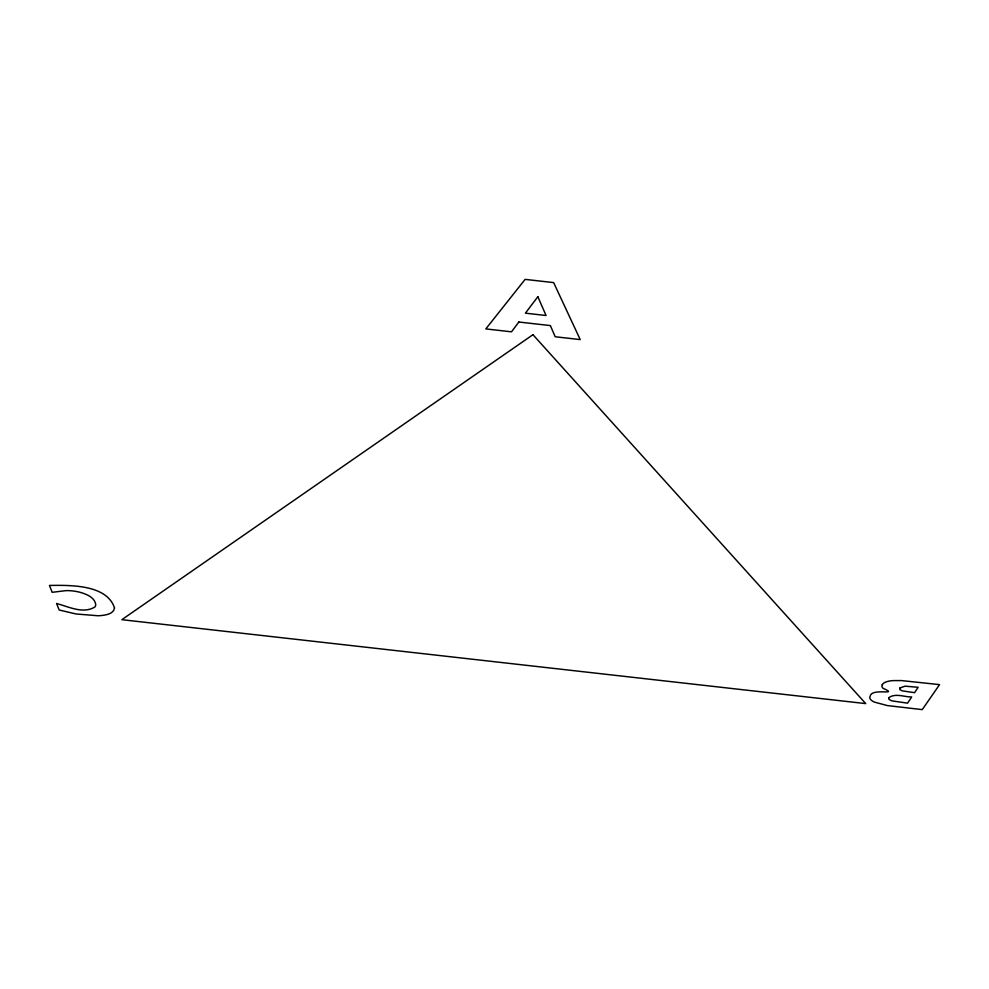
<?xml version="1.0" encoding="UTF-8"?>
<svg xmlns="http://www.w3.org/2000/svg" width="989" height="989" viewBox="0 0 989 989"><rect width="100%" height="100%" fill="white"/><g stroke="black" fill="none" stroke-linecap="round" stroke-linejoin="round"><path stroke-width="1.48" d="M899.953 687.961L899.829 689.531L902.203 690.854L914.578 692.671L918.163 687.293L905.083 686.168L899.953 687.961M882.287 684.598L881.854 686.44L882.88 688.22C900.126 695.91 872.619 687.751 870.332 695.7L869.776 697.492A19.533 6.923 2.2 0 0 874.313 702.079L887.318 705.565L922.243 709.62L939.55 684.635L901.436 680.568L893.092 680.605A14.291 5.143 2.1 0 0 883.721 683.127L882.287 684.598M888.864 697.665L888.963 699.396L891.843 700.867L907.568 703.154L911.71 696.961C904.403 697.097 895.28 692.844 888.864 697.665M114.501 607.876L113.673 610.51L111.534 612.624A31.277 11.114 10.7 0 1 98.035 615.751L76.017 613.971L59.155 610.003L56.583 603.5C68.525 606.653 83.496 614.441 95.142 606.789L95.785 604.959C94.944 597.208 86.253 594.08 79.763 592.213A20.732 7.393 10.8 0 0 66.127 590.618L52.17 592.312L49.45 585.439C69.972 585.179 106.701 584.314 114.501 607.876M518.829 322.018L511.511 331.822L485.809 328.917L525.122 279.38L553.642 282.607L580.222 339.586L555.188 336.755L550.379 325.591L518.829 322.018M537.855 296.7L525.406 313.167L546.064 315.503L537.855 296.7M532.96 334.702L121.845 619.683L865.709 703.599L532.96 334.702"/></g></svg>
